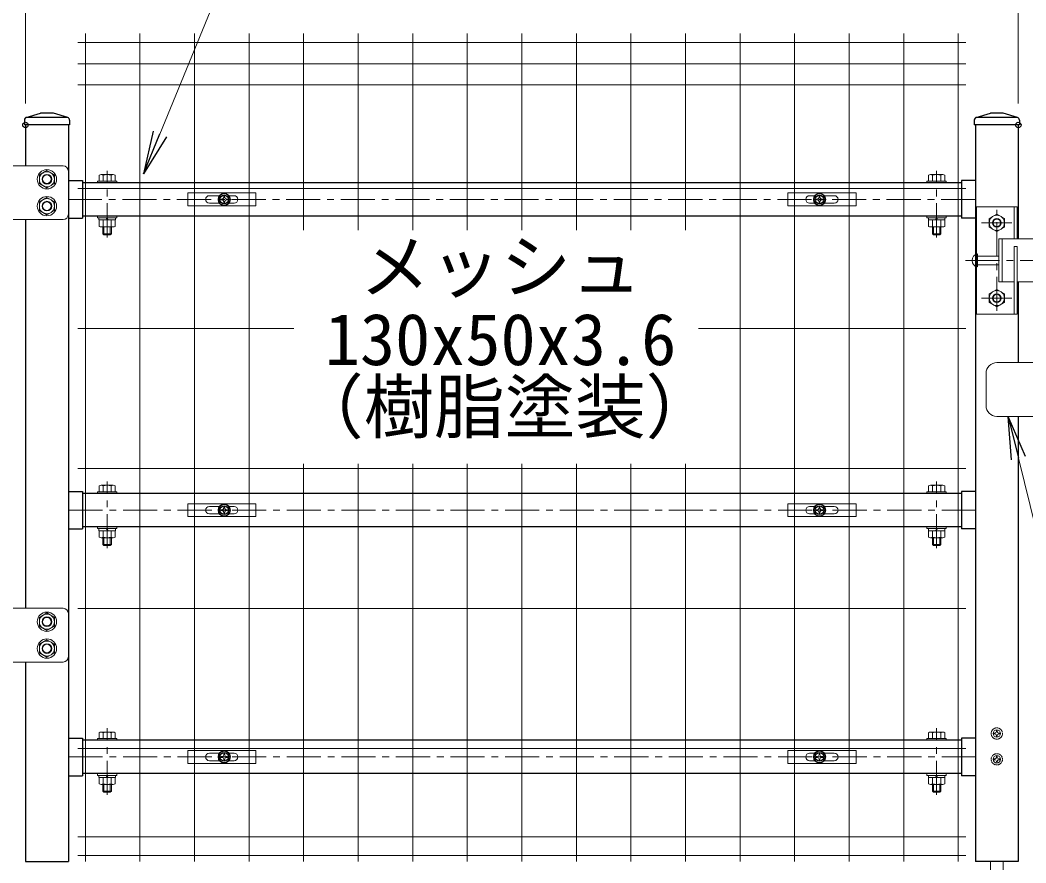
# Model space of a CAD drawing. Units: millimetres, scale not verified. Extents: x -4200 to 4200, y -2970 to 2970.
# Drawn here: x 262 to 1198, y -194 to 590 of the extents above; entities that cross this region are included whole.
import ezdxf
from ezdxf.enums import TextEntityAlignment as Align

# ---------------------------------------------------------------- set-up
doc = ezdxf.new("R2010")
doc.units = ezdxf.units.MM
doc.header["$LTSCALE"] = 10
doc.header["$PDMODE"] = 32
doc.header["$PDSIZE"] = 5
doc.linetypes.add('USER1', pattern=[50.8, 31.75, -6.35, 6.35, -6.35])
doc.linetypes.add('USER2', pattern=[0.375, 0.25, -0.125])
for name, color, linetype, lineweight in [('0-0_D-STR-TXT', 7, 'Continuous', 13), ('0-3_D-BMK', 2, 'USER1', 13), ('0-4_D-STR1', 1, 'Continuous', 25), ('0-5_D-STR-DIM', 7, 'Continuous', 13), ('0-6_0', 7, 'Continuous', 25), ('0-7_Defpoints', 6, 'Continuous', 25), ('0-9_D-STR3', 3, 'Continuous', 13), ('0-B_D-STR2', 7, 'Continuous', 13)]:
    doc.layers.add(name, color=color, linetype=linetype, lineweight=lineweight)
doc.styles.add('ＭＳ ゴシック', font='')
doc.styles.get('ＭＳ ゴシック').set_extended_font_data('MS Gothic')

# ---------------------------------------------------------------- blocks, each defined once
blk = doc.blocks.new('U6')
at = {"layer": '0-3_D-BMK'}
for p, q in [((1220, 6104), (1220, 6724.9)), ((8940, 6104), (8940, 6724.9)), ((9300, 6457.5), (860, 6457.5)), ((9500, 5420), (9500, 6360)), ((9358.8, 6240), (9641.2, 6240)), ((9207.7, 5890), (10268.4, 5890)), ((9358.8, 5540), (9641.2, 5540)), ((1220, 3214), (1220, 3834.9)), ((8940, 3214), (8940, 3834.9)), ((860, 3567.5), (9300, 3567.5)), ((1220, 918.5), (1220, 1539.4)), ((8940, 918.5), (8940, 1539.4)), ((860, 1272), (9300, 1272))]:
    blk.add_line(p, q, dxfattribs=at)
at = {"layer": '0-4_D-STR1'}
for p, q in [((466.9, 7218.9), (600, 7260)), ((849.6, 7220), (474, 7220)), ((720, 7260), (600, 7260)), ((853.1, 7218.9), (720, 7260)), ((9306.9, 7218.9), (9440, 7260)), ((9689.6, 7220), (9314, 7220)), ((9560, 7260), (9440, 7260)), ((9693.1, 7218.9), (9560, 7260)), ((450, 7196), (450, 7150)), ((870, 7150), (450, 7150)), ((460, 7150), (460, 6770)), ((860, 7150), (860, 300)), ((870, 7196), (870, 7150)), ((9290, 7196), (9290, 7150)), ((9710, 7150), (9290, 7150)), ((9300, 7150), (9300, 300)), ((9700, 7150), (9700, 6090)), ((9710, 7196), (9710, 7150)), ((860, 6632.5), (990, 6632.5)), ((990, 6632.5), (990, 6282.5)), ((9170, 6612.5), (990, 6612.5)), ((9170, 6632.5), (9170, 6282.5)), ((9300, 6632.5), (9170, 6632.5)), ((860, 6282.5), (990, 6282.5)), ((9170, 6302.5), (990, 6302.5)), ((9300, 6282.5), (9170, 6282.5)), ((460, 6270), (460, 2655)), ((9700, 5690), (9700, 4940)), ((9700, 4440), (9700, 300)), ((860, 3742.5), (990, 3742.5)), ((990, 3742.5), (990, 3392.5)), ((9170, 3722.5), (990, 3722.5)), ((9300, 3742.5), (9170, 3742.5)), ((9170, 3742.5), (9170, 3392.5)), ((860, 3392.5), (990, 3392.5)), ((9170, 3412.5), (990, 3412.5)), ((9300, 3392.5), (9170, 3392.5)), ((460, 2155), (460, 300)), ((860, 1447), (990, 1447)), ((990, 1447), (990, 1097)), ((9170, 1427), (990, 1427)), ((9300, 1447), (9170, 1447)), ((9170, 1447), (9170, 1097)), ((860, 1097), (990, 1097)), ((9170, 1117), (990, 1117)), ((9300, 1097), (9170, 1097)), ((460, 300), (860, 300)), ((9700, 300), (9300, 300))]:
    blk.add_line(p, q, dxfattribs=at)
for centre, start, end in [((474, 7196), 90, 180), ((846, 7196), 0, 72.84994), ((9314, 7196), 90, 180), ((9686, 7196), 0, 72.84994)]:
    blk.add_arc(centre, 24, start, end, dxfattribs=at)
at = {"layer": '0-7_Defpoints'}
for centre in [(2310, 6457.5), (7850, 6457.5), (2310, 3567.5), (7850, 3567.5), (2310, 1272), (7850, 1272)]:
    blk.add_circle(centre, 40, dxfattribs=at)
at = {"layer": '0-9_D-STR3'}
for p, q in [((170, 6770), (810, 6770)), ((860, 6720), (860, 6320)), ((1145, 6628.5), (1145, 6683)), ((1276.3, 6688.5), (1163.8, 6688.5)), ((1182.5, 6628.5), (1182.5, 6683)), ((1257.5, 6628.5), (1257.5, 6683)), ((1295, 6628.5), (1295, 6683)), ((8865, 6628.5), (8865, 6683)), ((8883.7, 6688.5), (8996.2, 6688.5)), ((8902.5, 6628.5), (8902.5, 6683)), ((8977.5, 6628.5), (8977.5, 6683)), ((9015, 6628.5), (9015, 6683)), ((1130, 6628.5), (1130, 6612.5)), ((1130, 6628.5), (1310, 6628.5)), ((1130, 6612.5), (1310, 6612.5)), ((1295, 6628.5), (1145, 6628.5)), ((1310, 6628.5), (1310, 6612.5)), ((8850, 6628.5), (8850, 6612.5)), ((9030, 6628.5), (8850, 6628.5)), ((9030, 6612.5), (8850, 6612.5)), ((8865, 6628.5), (9015, 6628.5)), ((9030, 6628.5), (9030, 6612.5)), ((9310, 6390), (9690, 6390)), ((9310, 5390), (9310, 6390)), ((9660, 6090), (9660, 6390)), ((9690, 6090), (9690, 6390)), ((1130, 6302.5), (1130, 6286.5)), ((1130, 6302.5), (1310, 6302.5)), ((1130, 6286.5), (1310, 6286.5)), ((1223.8, 6266.5), (1212.2, 6286.5)), ((1230.7, 6266.5), (1219.1, 6286.5)), ((1310, 6302.5), (1310, 6286.5)), ((8850, 6302.5), (8850, 6286.5)), ((9030, 6302.5), (8850, 6302.5)), ((9030, 6286.5), (8850, 6286.5)), ((8929.3, 6266.5), (8940.9, 6286.5)), ((8936.2, 6266.5), (8947.8, 6286.5)), ((9030, 6302.5), (9030, 6286.5)), ((9500, 6320.8), (9430, 6280.4)), ((9430, 6199.6), (9430, 6280.4)), ((9500, 6320.8), (9570, 6280.4)), ((9570, 6199.6), (9570, 6280.4)), ((810, 6270), (170, 6270)), ((1145, 6266.5), (1145, 6207)), ((1163.8, 6201.5), (1276.3, 6201.5)), ((1180, 6138.5), (1180, 6201.5)), ((1182.5, 6266.5), (1182.5, 6207)), ((1190, 6128.5), (1190, 6201.5)), ((1250, 6128.5), (1250, 6201.5)), ((1257.5, 6266.5), (1257.5, 6207)), ((1260, 6138.5), (1260, 6201.5)), ((1295, 6266.5), (1295, 6207)), ((8865, 6266.5), (8865, 6207)), ((8996.2, 6201.5), (8883.7, 6201.5)), ((8900, 6138.5), (8900, 6201.5)), ((8902.5, 6266.5), (8902.5, 6207)), ((8910, 6128.5), (8910, 6201.5)), ((8970, 6128.5), (8970, 6201.5)), ((8977.5, 6266.5), (8977.5, 6207)), ((8980, 6138.5), (8980, 6201.5)), ((9015, 6266.5), (9015, 6207)), ((9500, 6159.2), (9430, 6199.6)), ((9500, 6159.2), (9570, 6199.6)), ((1180, 6138.5), (1190, 6128.5)), ((1180, 6138.5), (1260, 6138.5)), ((1250, 6128.5), (1190, 6128.5)), ((1250, 6128.5), (1260, 6138.5)), ((8910, 6128.5), (8900, 6138.5)), ((8980, 6138.5), (8900, 6138.5)), ((8910, 6128.5), (8970, 6128.5)), ((8980, 6138.5), (8970, 6128.5)), ((9520, 6090), (9520, 5690)), ((9520, 6090), (10000, 6090)), ((9550, 6090), (9550, 5690)), ((9660, 6020), (9690, 6020)), ((9660, 6020), (9660, 5390)), ((9690, 6020), (9690, 5390)), ((9320, 5830), (9320, 5950)), ((9520, 5930), (9320, 5930)), ((9520, 5850), (9320, 5850)), ((9500, 5620.8), (9430, 5580.4)), ((9500, 5620.8), (9570, 5580.4)), ((9520, 5690), (9660, 5690)), ((9690, 5690), (10000, 5690)), ((9430, 5580.4), (9430, 5499.6)), ((9570, 5580.4), (9570, 5499.6)), ((9500, 5459.2), (9430, 5499.6)), ((9500, 5459.2), (9570, 5499.6)), ((9310, 5390), (9690, 5390)), ((9500, 4940), (10000, 4940)), ((9400, 4540), (9400, 4840)), ((9500, 4440), (10000, 4440)), ((1145, 3738.5), (1145, 3793)), ((1276.3, 3798.5), (1163.8, 3798.5)), ((1182.5, 3738.5), (1182.5, 3793)), ((1257.5, 3738.5), (1257.5, 3793)), ((1295, 3738.5), (1295, 3793)), ((8865, 3738.5), (8865, 3793)), ((8883.7, 3798.5), (8996.2, 3798.5)), ((8902.5, 3738.5), (8902.5, 3793)), ((8977.5, 3738.5), (8977.5, 3793)), ((9015, 3738.5), (9015, 3793)), ((1130, 3738.5), (1130, 3722.5)), ((1130, 3738.5), (1310, 3738.5)), ((1130, 3722.5), (1310, 3722.5)), ((1295, 3738.5), (1145, 3738.5)), ((1310, 3738.5), (1310, 3722.5)), ((8850, 3738.5), (8850, 3722.5)), ((9030, 3738.5), (8850, 3738.5)), ((9030, 3722.5), (8850, 3722.5)), ((8865, 3738.5), (9015, 3738.5)), ((9030, 3738.5), (9030, 3722.5)), ((1130, 3412.5), (1130, 3396.5)), ((1130, 3412.5), (1310, 3412.5)), ((1130, 3396.5), (1310, 3396.5)), ((1145, 3376.5), (1145, 3317)), ((1182.5, 3376.5), (1182.5, 3317)), ((1223.8, 3376.5), (1212.2, 3396.5)), ((1230.7, 3376.5), (1219.2, 3396.5)), ((1257.5, 3376.5), (1257.5, 3317)), ((1295, 3376.5), (1295, 3317)), ((1310, 3412.5), (1310, 3396.5)), ((8850, 3412.5), (8850, 3396.5)), ((9030, 3412.5), (8850, 3412.5)), ((9030, 3396.5), (8850, 3396.5)), ((8865, 3376.5), (8865, 3317)), ((8902.5, 3376.5), (8902.5, 3317)), ((8929.3, 3376.5), (8940.9, 3396.5)), ((8936.2, 3376.5), (8947.8, 3396.5)), ((8977.5, 3376.5), (8977.5, 3317)), ((9015, 3376.5), (9015, 3317)), ((9030, 3412.5), (9030, 3396.5)), ((1163.8, 3311.5), (1276.3, 3311.5)), ((1180, 3248.5), (1180, 3311.5)), ((1190, 3238.5), (1190, 3311.5)), ((1250, 3238.5), (1250, 3311.5)), ((1260, 3248.5), (1260, 3311.5)), ((8996.2, 3311.5), (8883.7, 3311.5)), ((8900, 3248.5), (8900, 3311.5)), ((8910, 3238.5), (8910, 3311.5)), ((8970, 3238.5), (8970, 3311.5)), ((8980, 3248.5), (8980, 3311.5)), ((1180, 3248.5), (1190, 3238.5)), ((1180, 3248.5), (1260, 3248.5)), ((1250, 3238.5), (1190, 3238.5)), ((1250, 3238.5), (1260, 3248.5)), ((8910, 3238.5), (8900, 3248.5)), ((8980, 3248.5), (8900, 3248.5)), ((8910, 3238.5), (8970, 3238.5)), ((8980, 3248.5), (8970, 3238.5)), ((170, 2655), (810, 2655)), ((860, 2605), (860, 2205)), ((810, 2155), (170, 2155)), ((1276.3, 1503), (1163.8, 1503)), ((8883.7, 1503), (8996.2, 1503)), ((1130, 1443), (1130, 1427)), ((1130, 1443), (1310, 1443)), ((1130, 1427), (1310, 1427)), ((1145, 1443), (1145, 1497.5)), ((1295, 1443), (1145, 1443)), ((1182.5, 1443), (1182.5, 1497.5)), ((1257.5, 1443), (1257.5, 1497.5)), ((1295, 1443), (1295, 1497.5)), ((1310, 1443), (1310, 1427)), ((8850, 1443), (8850, 1427)), ((9030, 1443), (8850, 1443)), ((9030, 1427), (8850, 1427)), ((8865, 1443), (8865, 1497.5)), ((8865, 1443), (9015, 1443)), ((8902.5, 1443), (8902.5, 1497.5)), ((8977.5, 1443), (8977.5, 1497.5)), ((9015, 1443), (9015, 1497.5)), ((9030, 1443), (9030, 1427)), ((1130, 1117), (1130, 1101)), ((1130, 1117), (1310, 1117)), ((1130, 1101), (1310, 1101)), ((1145, 1081), (1145, 1021.5)), ((1182.5, 1081), (1182.5, 1021.5)), ((1223.8, 1081), (1212.2, 1101)), ((1230.7, 1081), (1219.2, 1101)), ((1257.5, 1081), (1257.5, 1021.5)), ((1295, 1081), (1295, 1021.5)), ((1310, 1117), (1310, 1101)), ((8850, 1117), (8850, 1101)), ((9030, 1117), (8850, 1117)), ((9030, 1101), (8850, 1101)), ((8865, 1081), (8865, 1021.5)), ((8902.5, 1081), (8902.5, 1021.5)), ((8929.3, 1081), (8940.9, 1101)), ((8936.2, 1081), (8947.8, 1101)), ((8977.5, 1081), (8977.5, 1021.5)), ((9015, 1081), (9015, 1021.5)), ((9030, 1117), (9030, 1101)), ((1163.8, 1016), (1276.3, 1016)), ((1180, 953), (1180, 1016)), ((1180, 953), (1190, 943)), ((1180, 953), (1260, 953)), ((1190, 943), (1190, 1016)), ((1250, 943), (1190, 943)), ((1250, 943), (1250, 1016)), ((1250, 943), (1260, 953)), ((1260, 953), (1260, 1016)), ((8996.2, 1016), (8883.7, 1016)), ((8900, 953), (8900, 1016)), ((8910, 943), (8900, 953)), ((8980, 953), (8900, 953)), ((8910, 943), (8910, 1016)), ((8910, 943), (8970, 943)), ((8970, 943), (8970, 1016)), ((8980, 953), (8970, 943)), ((8980, 953), (8980, 1016)), ((9440, 300), (9440, -780.4)), ((9560, 300), (9560, -780.4))]:
    blk.add_line(p, q, dxfattribs=at)
at = {"layer": '0-9_D-STR3', "linetype": 'USER2'}
for p, q in [((9496.1, 1521.5), (9495.8, 1508.5)), ((9496.1, 1521.5), (9504, 1521.5)), ((9504, 1521.5), (9504.2, 1508.5)), ((9481.5, 1485.8), (9468.5, 1486.1)), ((9496.1, 1458.5), (9495.8, 1471.5)), ((9496.1, 1458.5), (9504, 1458.5)), ((9504, 1458.5), (9504.2, 1471.5)), ((9518.5, 1494.2), (9531.5, 1494)), ((9518.5, 1485.8), (9531.5, 1486.1)), ((9531.5, 1494), (9531.5, 1486.1)), ((9481.5, 1254.2), (9468.5, 1254)), ((9468.5, 1254), (9468.5, 1246.1)), ((9481.5, 1245.8), (9468.5, 1246.1)), ((9496.1, 1281.5), (9495.8, 1268.5)), ((9496.1, 1218.5), (9495.8, 1231.5)), ((9496.1, 1281.5), (9504, 1281.5)), ((9496.1, 1218.5), (9504, 1218.5)), ((9504, 1281.5), (9504.2, 1268.5)), ((9504, 1218.5), (9504.2, 1231.5)), ((9518.5, 1254.2), (9531.5, 1254)), ((9518.5, 1245.8), (9531.5, 1246.1)), ((9531.5, 1254), (9531.5, 1246.1))]:
    blk.add_line(p, q, dxfattribs=at)
at = {"layer": '0-9_D-STR3'}
for points in [[(660, 6726), (730.1, 6685.5), (730.1, 6604.5), (660, 6564), (589.9, 6604.5), (589.9, 6685.5)], [(660, 6476), (730.1, 6435.5), (730.1, 6354.5), (660, 6314), (589.9, 6354.5), (589.9, 6435.5)], [(660, 2611), (730.1, 2570.5), (730.1, 2489.5), (660, 2449), (589.9, 2489.5), (589.9, 2570.5)], [(660, 2361), (730.1, 2320.5), (730.1, 2239.5), (660, 2199), (589.9, 2239.5), (589.9, 2320.5)]]:
    blk.add_lwpolyline(points, close=True, dxfattribs=at)
for points in [[(1297, 6266.5), (1143, 6266.5), (1143, 6286.5)], [(1297, 6266.5), (1297, 6286.5), (1143, 6286.5)], [(8863, 6266.5), (9017, 6266.5), (9017, 6286.5)], [(8863, 6266.5), (8863, 6286.5), (9017, 6286.5)], [(1297, 3376.5), (1143, 3376.5), (1143, 3396.5)], [(1297, 3376.5), (1297, 3396.5), (1143, 3396.5)], [(8863, 3376.5), (9017, 3376.5), (9017, 3396.5)], [(8863, 3376.5), (8863, 3396.5), (9017, 3396.5)], [(1297, 1081), (1143, 1081), (1143, 1101)], [(1297, 1081), (1297, 1101), (1143, 1101)], [(8863, 1081), (9017, 1081), (9017, 1101)], [(8863, 1081), (8863, 1101), (9017, 1101)]]:
    blk.add_lwpolyline(points, dxfattribs=at)
at = {"layer": '0-9_D-STR3', "linetype": 'USER2'}
blk.add_lwpolyline([(9481.5, 1494.2), (9468.5, 1494), (9468.5, 1486.1)], dxfattribs=at)
at = {"layer": '0-9_D-STR3'}
for centre, radius in [((660, 6645), 90), ((660, 6645), 70.3), ((660, 6645), 45), ((660, 6645), 40), ((660, 6395), 90), ((660, 6395), 70.3), ((660, 6395), 45), ((660, 6395), 40), ((9500, 6240), 70), ((9500, 6240), 40), ((9500, 6240), 35), ((9500, 5540), 70), ((9500, 5540), 40), ((9500, 5540), 35), ((660, 2530), 90), ((660, 2530), 70.3), ((660, 2530), 45), ((660, 2530), 40), ((660, 2280), 90), ((660, 2280), 70.3), ((660, 2280), 45), ((660, 2280), 40), ((9500, 1490), 35), ((9500, 1250), 35)]:
    blk.add_circle(centre, radius, dxfattribs=at)
at = {"layer": '0-9_D-STR3', "linetype": 'USER2'}
for centre in [(9500, 1490), (9500, 1250)]:
    blk.add_circle(centre, 52.5, dxfattribs=at)
at = {"layer": '0-9_D-STR3'}
for centre, radius, start, end in [((810, 6720), 50, 0, 90), ((1163.8, 6654), 34.5, 57.13278, 122.86722), ((1220, 6558.6), 129.9, 73.22135, 106.77865), ((1276.3, 6654), 34.5, 57.13278, 122.86722), ((8883.7, 6654), 34.5, 57.13278, 122.86722), ((8940, 6558.6), 129.9, 73.22135, 106.77865), ((8996.2, 6654), 34.5, 57.13278, 122.86722), ((810, 6320), 50, 270, 0), ((1163.8, 6236), 34.5, 237.13278, 302.86722), ((1220, 6331.4), 129.9, 253.22135, 286.77865), ((1276.3, 6236), 34.5, 237.13278, 302.86722), ((8883.7, 6236), 34.5, 237.13278, 302.86722), ((8940, 6331.4), 129.9, 253.22135, 286.77865), ((8996.2, 6236), 34.5, 237.13278, 302.86722), ((9331, 5890), 61, 100.38886, 259.61115), ((9500, 4840), 100, 90, 180.00001), ((9500, 4540), 100, 180.00001, 270), ((1163.8, 3764), 34.5, 57.13278, 122.86722), ((1220, 3668.6), 129.9, 73.22135, 106.77865), ((1276.3, 3764), 34.5, 57.13278, 122.86722), ((8883.7, 3764), 34.5, 57.13278, 122.86722), ((8940, 3668.6), 129.9, 73.22135, 106.77865), ((8996.2, 3764), 34.5, 57.13278, 122.86722), ((1163.8, 3346), 34.5, 237.13278, 302.86722), ((1220, 3441.4), 129.9, 253.22135, 286.77865), ((1276.3, 3346), 34.5, 237.13278, 302.86722), ((8883.7, 3346), 34.5, 237.13278, 302.86722), ((8940, 3441.4), 129.9, 253.22135, 286.77865), ((8996.2, 3346), 34.5, 237.13278, 302.86722), ((810, 2605), 50, 0, 90), ((810, 2205), 50, 270, 0), ((1163.8, 1468.5), 34.5, 57.13278, 122.86722), ((1220, 1373.1), 129.9, 73.22135, 106.77865), ((1276.3, 1468.5), 34.5, 57.13278, 122.86722), ((8883.7, 1468.5), 34.5, 57.13278, 122.86722), ((8940, 1373.1), 129.9, 73.22135, 106.77865), ((8996.2, 1468.5), 34.5, 57.13278, 122.86722), ((1163.8, 1050.5), 34.5, 237.13278, 302.86722), ((1220, 1145.9), 129.9, 253.22135, 286.77865), ((1276.3, 1050.5), 34.5, 237.13278, 302.86722), ((8883.7, 1050.5), 34.5, 237.13278, 302.86722), ((8940, 1145.9), 129.9, 253.22135, 286.77865), ((8996.2, 1050.5), 34.5, 237.13278, 302.86722)]:
    blk.add_arc(centre, radius, start, end, dxfattribs=at)
at = {"layer": '0-9_D-STR3', "linetype": 'USER2'}
for centre, start, end in [((9481, 1509.1), 270, 0), ((9519.1, 1509.1), 180, 270), ((9481, 1471), 0, 90), ((9519.1, 1471), 90, 180), ((9481, 1269.1), 270, 0), ((9481, 1231), 0, 90), ((9519.1, 1269.1), 180, 270), ((9519.1, 1231), 90, 180)]:
    blk.add_arc(centre, 14.9, start, end, dxfattribs=at)
blk = doc.blocks.new('A$C1aa64d16')
at = {"layer": '0-9_D-STR3'}
for p, q in [((-339.9, 60), (295.1, 60)), ((-339.9, -60), (-339.9, 60)), ((-137.4, 35), (-45.6, 35)), ((-18.5, 4.2), (-31.5, 3.9)), ((-31.5, 3.9), (-31.5, -4)), ((-4, 31.5), (-4.2, 18.5)), ((-4, 31.5), (4, 31.5)), ((4, 31.5), (4.2, 18.5)), ((18.5, 4.2), (31.5, 3.9)), ((31.5, 3.9), (31.5, -4)), ((45.6, 35), (92.6, 35)), ((-137.4, -35), (-45.6, -35)), ((-18.5, -4.2), (-31.5, -4)), ((-4, -31.5), (-4.2, -18.5)), ((18.5, -4.2), (31.5, -4)), ((45.6, -35), (92.6, -35))]:
    blk.add_line(p, q, dxfattribs=at)
for points in [[(-339.9, -60), (295.1, -60), (295.1, 60)], [(-4, -31.5), (4, -31.5), (4.2, -18.5)]]:
    blk.add_lwpolyline(points, dxfattribs=at)
for radius in [57.5, 52.5]:
    blk.add_circle((0, 0), radius, dxfattribs=at)
for centre, radius, start, end in [((-137.4, 0), 35, 90, 270), ((-19.1, 19), 14.9, 270, 0), ((19.1, 19), 14.9, 180, 270), ((92.6, 0), 35, 270, 90), ((-19.1, -19), 14.9, 0, 90), ((19.1, -19), 14.9, 90, 180)]:
    blk.add_arc(centre, radius, start, end, dxfattribs=at)
blk = doc.blocks.new('A$Cf29bf4b8')
at = {"layer": '0-9_D-STR3'}
for p, q in [((-295.2, 60), (339.8, 60)), ((-295.2, -60), (-295.2, 60)), ((-92.7, 35), (-45.6, 35)), ((-18.5, 4.2), (-31.5, 3.9)), ((-31.5, 3.9), (-31.5, -4)), ((-4, 31.5), (-4.2, 18.5)), ((-4, 31.5), (4, 31.5)), ((4, 31.5), (4.2, 18.5)), ((18.5, 4.2), (31.5, 3.9)), ((31.5, 3.9), (31.5, -4)), ((45.6, 35), (137.3, 35)), ((-92.7, -35), (-45.6, -35)), ((-18.5, -4.2), (-31.5, -4)), ((-4, -31.5), (-4.2, -18.5)), ((18.5, -4.2), (31.5, -4)), ((45.6, -35), (137.3, -35))]:
    blk.add_line(p, q, dxfattribs=at)
for points in [[(-295.2, -60), (339.8, -60), (339.8, 60)], [(-4, -31.5), (4, -31.5), (4.2, -18.5)]]:
    blk.add_lwpolyline(points, dxfattribs=at)
for radius in [57.5, 52.5]:
    blk.add_circle((0, 0), radius, dxfattribs=at)
for centre, radius, start, end in [((-92.7, 0), 35, 90, 270), ((-19.1, 19), 14.9, 270, 0), ((19.1, 19), 14.9, 180, 270), ((137.3, 0), 35, 270, 90), ((-19.1, -19), 14.9, 0, 90), ((19.1, -19), 14.9, 90, 180)]:
    blk.add_arc(centre, radius, start, end, dxfattribs=at)
blk = doc.blocks.new('_Open')
at = {"layer": '0-6_0'}
blk.add_line((-10, 1.667), (0, 0), dxfattribs=at)
blk.add_lwpolyline([(-10, -1.667), (0, 0), (-10, 0)], dxfattribs=at)

msp = doc.modelspace()

# ---------------------------------------------------------------- linework, layer by layer
at = {"layer": '0-0_D-STR-TXT'}
for points in [[(1036.97, 665.88), (466.38, 665.88), (391.83, 484.3)], [(1528.64, -371.93), (1327.58, -371.93), (1190.85, 182.85)]]:
    msp.add_lwpolyline(points, dxfattribs=at)
at = {"layer": '0-5_D-STR-DIM'}
for p, q in [((266.74, 512.69), (266.74, 891.06)), ((266.74, 512.69), (266.74, 891.06)), ((1190.74, 512.69), (1190.74, 891.06)), ((1190.74, 512.69), (1190.74, 891.06))]:
    msp.add_line(p, q, dxfattribs=at)
at = {"layer": '0-7_Defpoints'}
for p in [(266.74, 492.69), (1190.74, 492.69)]:
    msp.add_point(p, dxfattribs=at)
at = {"layer": '0-B_D-STR2'}
for p, q in [((322.58, 577.68), (322.58, -192.32)), ((373.35, 577.68), (373.35, -192.32)), ((424.12, 577.68), (424.12, -192.32)), ((474.89, 577.68), (474.89, -192.32)), ((525.66, 577.68), (525.66, 394.87)), ((576.43, 577.68), (576.43, 394.87)), ((627.2, 577.68), (627.2, 394.87)), ((677.97, 577.68), (677.97, 394.87)), ((728.74, 577.68), (728.74, 394.87)), ((779.51, 577.68), (779.51, 394.87)), ((830.28, 577.68), (830.28, 394.87)), ((881.05, 577.68), (881.05, 394.87)), ((931.82, 577.68), (931.82, -192.32)), ((982.59, 577.68), (982.59, -192.32)), ((1033.36, 577.68), (1033.36, -192.32)), ((1084.13, 577.68), (1084.13, -192.32)), ((1134.9, 577.68), (1134.9, -192.32)), ((315.58, 569.26), (1141.9, 569.26)), ((315.58, 549.68), (1141.9, 549.68)), ((315.58, 530.11), (1141.9, 530.11)), ((315.58, 433.68), (1141.9, 433.68)), ((315.58, 303.43), (516.64, 303.43)), ((893.06, 303.43), (1141.9, 303.43)), ((315.58, 173.18), (1141.9, 173.18)), ((525.66, 177.62), (525.66, -192.32)), ((576.43, 177.62), (576.43, -192.32)), ((627.2, 177.62), (627.2, -192.32)), ((677.97, 177.62), (677.97, -192.32)), ((728.74, 177.62), (728.74, -192.32)), ((779.51, 177.62), (779.51, -192.32)), ((830.28, 177.62), (830.28, -192.32)), ((881.05, 177.62), (881.05, -192.32)), ((315.58, 42.93), (1141.9, 42.93)), ((315.58, -87.32), (1141.9, -87.32)), ((315.58, -169.33), (1141.9, -169.33)), ((315.58, -186.92), (1141.9, -186.92))]:
    msp.add_line(p, q, dxfattribs=at)

# ---------------------------------------------------------------- block references
at = {"layer": '0-0_D-STR-TXT', "xscale": 4, "yscale": 4}
for p, rotation in [((376.64, 447.3), 247.67983), ((1181.28, 221.69), 103.84522)]:
    msp.add_blockref('_Open', p, dxfattribs=dict(at, rotation=rotation))
at = {"layer": '0-5_D-STR-DIM', "xscale": 0.1, "yscale": 0.1}
for name, p in [('A$C1aa64d16', (451.74, 423.44)), ('A$Cf29bf4b8', (1005.74, 423.44)), ('A$C1aa64d16', (451.74, 134.44)), ('A$Cf29bf4b8', (1005.74, 134.44)), ('A$C1aa64d16', (451.74, -95.12)), ('A$Cf29bf4b8', (1005.74, -95.12))]:
    msp.add_blockref(name, p, dxfattribs=at)
at = {"layer": '0-6_0', "xscale": 0.1, "yscale": 0.1}
msp.add_blockref('U6', (220.74, -222.31), dxfattribs=at)

# ---------------------------------------------------------------- texts
at = {"layer": '0-0_D-STR-TXT', "style": 'ＭＳ ゴシック'}
for s, p in [('メッシュ', (577.79, 322.55)), ('130x50x3.6', (545.31, 254.91)), ('（樹脂塗装）', (515.93, 192.08))]:
    msp.add_text(s, height=48.09, dxfattribs=at).set_placement(p, align=Align.BOTTOM_LEFT)

doc.saveas('drawing.dxf')
